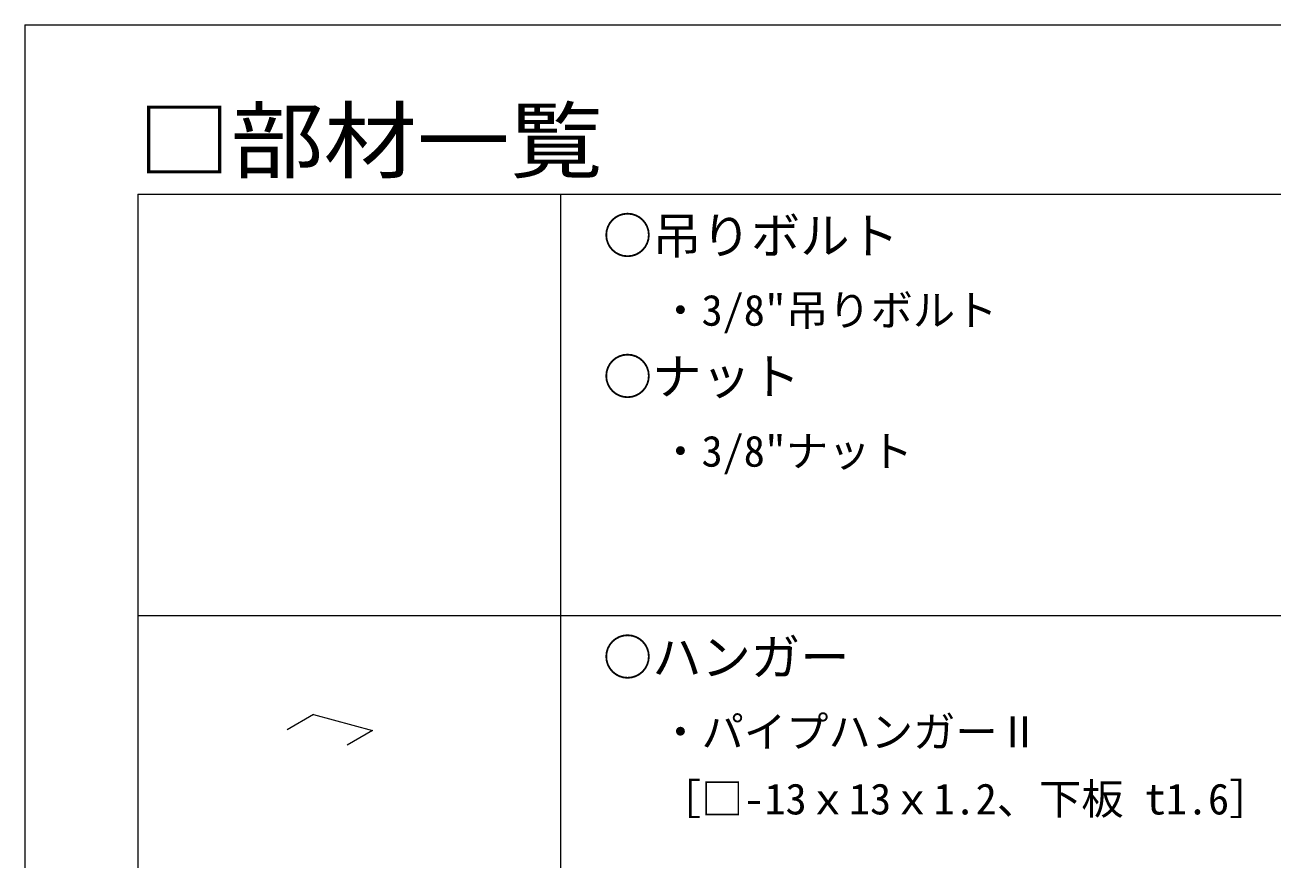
# Model space of a CAD drawing. Units: millimetres on the paper, enlarged 10 times, with parts at other scales. Extents: x -1950 to 1950, y -1347 to 1325.
# Drawn here: x -1950 to -1507.6, y 1029.1 to 1325 of the extents above; entities that cross this region are included whole.
import ezdxf
from ezdxf.enums import TextEntityAlignment as Align

# ---------------------------------------------------------------- set-up
doc = ezdxf.new("R2010")
doc.units = ezdxf.units.MM
doc.header["$LTSCALE"] = 10
for name, color, linetype, lineweight in [('1-2_太線１', 3, 'Continuous', 18), ('1-6_文字', 7, 'Continuous', 18), ('F-3_太線２', 3, 'Continuous', 18)]:
    doc.layers.add(name, color=color, linetype=linetype, lineweight=lineweight)
doc.layers.add('F-6_文字', color=7, linetype='Continuous')
doc.styles.add('ＭＳ ゴシック', font='')
doc.styles.get('ＭＳ ゴシック').set_extended_font_data('MS Gothic')

msp = doc.modelspace()

# ---------------------------------------------------------------- linework, layer by layer
at = {"layer": '1-2_太線１', "color": 7}
msp.add_line((-1826.75, 1074.75), (-1835.76, 1069.54), dxfattribs=at)
at = {"layer": '1-6_文字'}
for q in [(-1856.93, 1074.96), (-1826.75, 1074.75)]:
    msp.add_line((-1847.61, 1080.34), q, dxfattribs=at)
at = {"layer": 'F-3_太線２'}
for p, q in [((-1950, 1325), (1950, 1325)), ((-1950, 1325), (-1950, -1325)), ((-1910, 1265), (-20, 1265)), ((-1910, 1265), (-1910, 218.66)), ((-1910, 1115.46), (-20, 1115.46))]:
    msp.add_line(p, q, dxfattribs=at)
at = {"layer": 'F-3_太線２', "color": 4, "lineweight": 9}
msp.add_line((-1760, 1265), (-1760, 370.03), dxfattribs=at)

# ---------------------------------------------------------------- texts
at = {"layer": 'F-6_文字', "style": 'ＭＳ ゴシック', "width": 1.1}
msp.add_text('□部材一覧', height=21.99, dxfattribs=at).set_placement((-1910, 1266.37), align=Align.BOTTOM_LEFT)
at = {"layer": 'F-6_文字', "style": 'ＭＳ ゴシック'}
for s, height, p in [('○吊りボルト', 12.83, (-1745, 1240)), ('・3/8"吊りボルト', 11, (-1725, 1215)), ('○ナット', 12.83, (-1745, 1190)), ('・3/8"ナット', 11, (-1725, 1165)), ('○ハンガー', 12.83, (-1745, 1090.46)), ('・パイプハンガーⅡ', 11, (-1725, 1065.46)), ('［□-13ｘ13ｘ1.2、下板 t1.6］', 11, (-1725.17, 1041.64))]:
    msp.add_text(s, height=height, dxfattribs=at).set_placement(p, align=Align.BOTTOM_LEFT)

doc.saveas('drawing.dxf')
